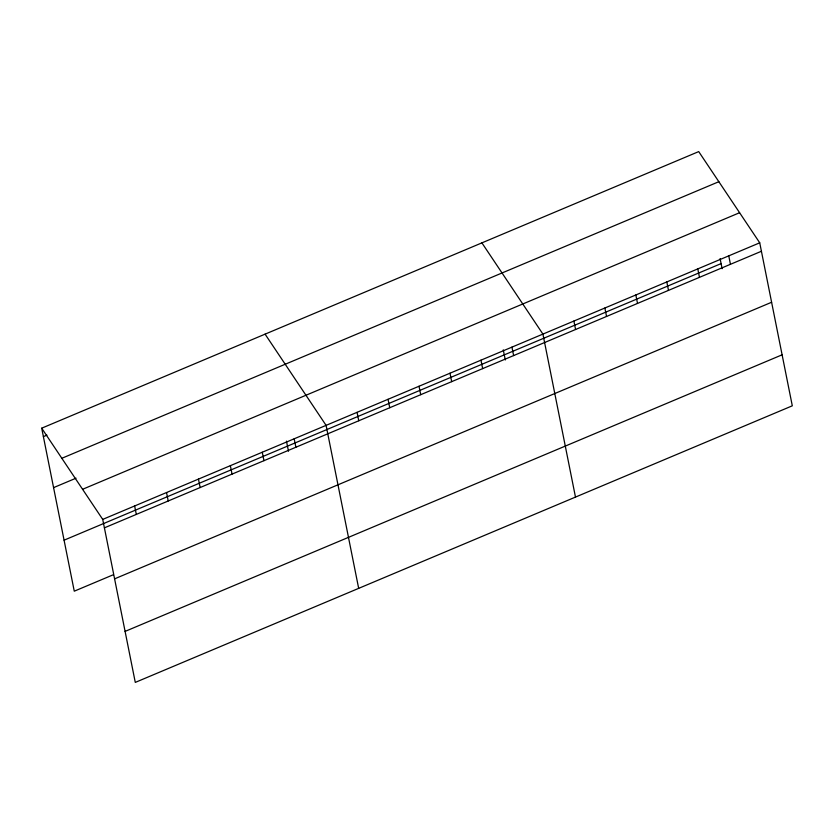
<?xml version="1.0" encoding="UTF-8"?>
<svg xmlns="http://www.w3.org/2000/svg" width="834" height="834" viewBox="0 0 834 834"><rect width="100%" height="100%" fill="white"/><g stroke="black" fill="none" stroke-linecap="round" stroke-linejoin="round"><path stroke-width="1.25" d="M41.7 428.186L698.715 151.6L759.732 242.819L792.3 405.814L135.285 682.4L102.718 519.405L41.7 428.186L74.268 591.181L113.278 574.762M43.389 436.63L46.933 435.139M61.831 458.293L718.856 181.697M53.574 487.629L76.04 478.184M82.576 489.297L739.591 212.712M102.718 519.405L759.732 242.819M64.082 540.182L721.097 263.596M104.396 527.849L761.421 251.263M114.592 578.848L771.606 302.262M125.09 631.401L782.104 354.815M481.906 242.871L542.913 334.09L575.481 497.085M265.087 334.153L326.094 425.361L358.672 588.356M728.76 255.85L730.448 264.295M720.096 258.592L722.119 268.694M697.787 268.892L699.465 277.336M666.814 281.934L668.493 290.378M635.831 294.975L637.52 303.42M604.859 308.017L606.547 316.451M573.886 321.048L575.575 329.493M511.94 347.132L513.629 355.576M503.277 349.863L505.3 359.965M480.968 360.173L482.657 368.607M449.995 373.205L451.684 381.649M419.022 386.246L420.711 394.691M388.05 399.288L389.739 407.732M357.077 412.33L358.756 420.763M294.183 438.799L295.872 447.243M286.469 441.134L288.481 451.246M262.272 452.236L263.961 460.681M230.361 465.664L232.05 474.108M198.45 479.102L200.139 487.546M166.539 492.54L168.228 500.984M134.628 505.967L136.317 514.411"/></g></svg>
